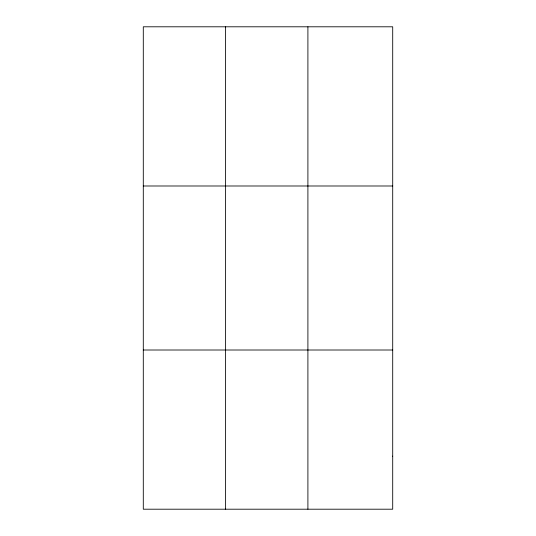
<?xml version="1.0" encoding="UTF-8"?>
<svg xmlns="http://www.w3.org/2000/svg" width="536" height="536" viewBox="0 0 536 536"><rect width="100%" height="100%" fill="white"/><g stroke="black" fill="none" stroke-linecap="round" stroke-linejoin="round"><path stroke-width="0.8" d="M225.602 26.8L225.602 509.2M307.905 26.8L307.905 509.2M143.293 185.992L392.707 185.992M143.293 350.008L392.707 350.008M392.707 456.136L392.707 509.2L143.293 509.2L143.293 26.8L392.707 26.8L392.707 456.136"/></g></svg>
